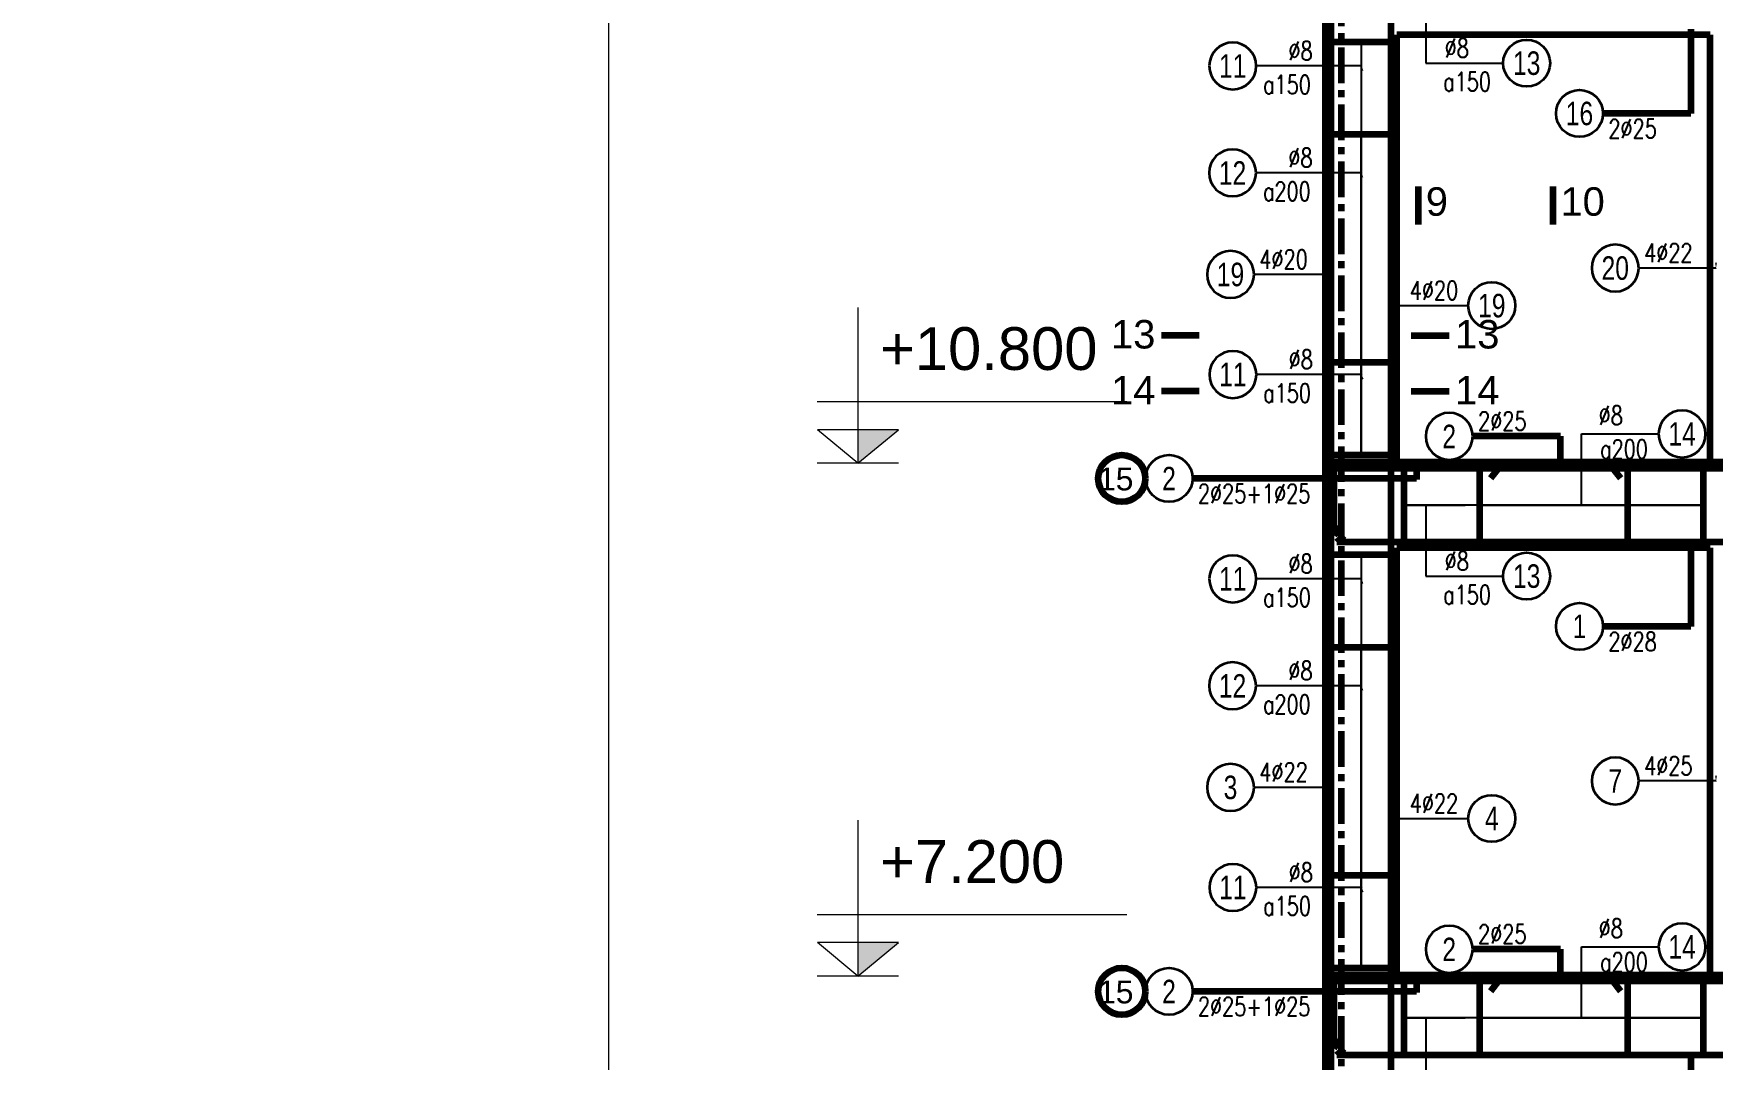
# Model space of a CAD drawing. Header units: millimetres. Extents: x 0 to 8478784, y 0 to 684185.
# Drawn here: x 3852944 to 3867670, y 359277 to 368277 of the extents above; entities that cross this region are included whole.
import ezdxf
from ezdxf.enums import TextEntityAlignment as Align

# ---------------------------------------------------------------- set-up
doc = ezdxf.new("R2010")
doc.units = ezdxf.units.MM
doc.header["$LTSCALE"] = 5000
doc.header["$MEASUREMENT"] = 0
doc.linetypes.add('CENTER', pattern=[2, 1.25, -0.25, 0.25, -0.25])
for name, color, linetype, lineweight in [('00-XMT.Axes', 22, 'CENTER', 15), ('00-XMT.Text', 4, 'Continuous', 20), ('02-XMT.Beams', 94, 'Continuous', 25), ('02-XMT.Beams-Text', 7, 'Continuous', 20), ('02-XMT.Reinforcement', 1, 'Continuous', 40), ('03-XMT.Stirrup', 3, 'Continuous', 25), ('NET KY HIEU', 31, 'Continuous', 20), ('net thay', 7, 'Continuous', 15), ('THEP', 1, 'Continuous', 35)]:
    doc.layers.add(name, color=color, linetype=linetype, lineweight=lineweight)
doc.styles.add('CHU THUONG', font='chhbg.shx', dxfattribs={"width": 0.8, "height": 220})
doc.styles.add('huan-vnari', font='VNARIAL.TTF', dxfattribs={"height": 300})
doc.styles.add('romans.shx', font='romans.shx', dxfattribs={"width": 0.75, "bigfont": 'vns.shx'})
doc.styles.add('S1', font='VHARIAL.TTF', dxfattribs={"height": 200})
doc.styles.add('VNARIALH', font='VHARIAL.TTF')
doc.styles.add('vnsimli 0.7', font='vnsimli.shx', dxfattribs={"width": 0.75})
doc.dimstyles.new('XMT 1-1-100', dxfattribs={"dimscale": 100, "dimtxt": 2.5, "dimasz": 1, "dimexe": 1, "dimexo": 0, "dimgap": 0.5, "dimtad": 1, "dimdec": 0, "dimzin": 0, "dimdsep": 46, "dimtxsty": 'vnsimli 0.7', "dimblk": 'ARCHTICK', "dimcen": 1.5, "dimdle": 1, "dimclrd": 8, "dimclre": 8, "dimclrt": 116, "dimadec": 0, "dimazin": 0, "dimtfac": 1, "dimtdec": 0, "dimtofl": 0, "dimtmove": 0, "dimatfit": 3, "dimfxl": 0.18, "dimtolj": 1, "dimtzin": 0, "dimarcsym": 0})

# ---------------------------------------------------------------- blocks, each defined once
blk = doc.blocks.new('cot')
at = {"layer": 'NET KY HIEU', "color": 7}
for p, q in [((0, 615), (0, 0)), ((1060, 242.6), (-160.4, 242.6)), ((0, 0), (-159.9, 132.6)), ((159.9, 132.6), (-159.9, 132.6)), ((0, 0), (159.9, 132.6))]:
    blk.add_line(p, q, dxfattribs=at)
at = {"layer": 'NET KY HIEU', "color": 1, "ltscale": 600}
blk.add_line((160.4, 0), (-160.4, 0), dxfattribs=at)
at = {"layer": 'NET KY HIEU', "ltscale": 600}
blk.add_solid([(0, 0), (0, 132.6), (159.9, 132.6)], dxfattribs=at)
at = {"layer": 'NET KY HIEU', "color": 3, "style": 'CHU THUONG', "width": 0.8}
blk.add_attdef('%%P0.000', text='', height=220, dxfattribs=at).set_placement((86.9, 452.6), align=Align.MIDDLE_LEFT)
blk = doc.blocks.new('_ArchTick')
at = {"color": 0, "linetype": 'ByBlock', "const_width": 0.15}
blk.add_lwpolyline([(-0.5, -0.5), (0.5, 0.5)], dxfattribs=at)
blk = doc.blocks.new('dk2')
at = {"color": 8}
blk.add_circle((312, 0), 312, dxfattribs=at)
at = {"layer": '00-XMT.Text', "color": 3, "style": 'romans.shx', "width": 0.75}
for tag, p in [('DK', (-678, 106)), ('KC', (-797, -372))]:
    blk.add_attdef(tag, p, '', height=250, dxfattribs=at)
at = {"layer": '00-XMT.Text', "color": 7, "style": 'VNARIALH', "width": 0.75}
blk.add_attdef('SH', text='', height=312, dxfattribs=at).set_placement((312, 0), align=Align.MIDDLE)

msp = doc.modelspace()

# ---------------------------------------------------------------- linework, layer by layer
at = {"layer": '00-XMT.Axes', "color": 8, "lineweight": 100, "ltscale": 0.05}
msp.add_line((3864414, 387655.8), (3864414, 351015.8), dxfattribs=at)
at = {"layer": '02-XMT.Beams', "color": 2, "lineweight": 100}
for p, q in [((3864276.5, 351015.8), (3864276.5, 387015.8)), ((3864901.5, 364515.8), (3864901.5, 368265.8)), ((3867651.5, 368265.8), (3864901.5, 368265.8)), ((3864901.5, 364515.8), (3864901.5, 368265.8)), ((3867651.5, 368265.8), (3864901.5, 368265.8)), ((3864901.5, 364515.8), (3864901.5, 368265.8)), ((3867651.5, 368265.8), (3864901.5, 368265.8)), ((3867651.5, 364515.8), (3867651.5, 368265.8)), ((3867651.5, 364515.8), (3867651.5, 368265.8)), ((3867651.5, 364515.8), (3867651.5, 368265.8)), ((3864851.5, 367390.8), (3864326.5, 367390.8)), ((3864851.5, 365390.8), (3864326.5, 365390.8)), ((3877301.5, 364515.8), (3864276.5, 364515.8)), ((3877301.5, 364515.8), (3864276.5, 364515.8)), ((3864851.5, 364578.2), (3864326.5, 364578.2)), ((3867651.5, 364515.8), (3864901.5, 364515.8)), ((3867651.5, 364515.8), (3864901.5, 364515.8)), ((3864901.5, 360015.8), (3864901.5, 363765.8)), ((3867651.5, 363765.8), (3864901.5, 363765.8)), ((3864901.5, 360015.8), (3864901.5, 363765.8)), ((3867651.5, 363765.8), (3864901.5, 363765.8)), ((3864901.5, 360015.8), (3864901.5, 363765.8)), ((3867651.5, 363765.8), (3864901.5, 363765.8)), ((3867651.5, 360015.8), (3867651.5, 363765.8)), ((3867651.5, 360015.8), (3867651.5, 363765.8)), ((3867651.5, 360015.8), (3867651.5, 363765.8)), ((3864851.5, 362890.8), (3864326.5, 362890.8)), ((3864851.5, 360890.8), (3864326.5, 360890.8)), ((3864851.5, 360078.2), (3864326.5, 360078.2)), ((3877301.5, 360015.8), (3864276.5, 360015.8)), ((3877301.5, 360015.8), (3864276.5, 360015.8)), ((3867651.5, 360015.8), (3864901.5, 360015.8)), ((3867651.5, 360015.8), (3864901.5, 360015.8))]:
    msp.add_line(p, q, dxfattribs=at)
at = {"layer": '02-XMT.Beams', "color": 8, "lineweight": 100}
for p, q in [((3864276.5, 364515.8), (3877301.5, 364515.8)), ((3864276.5, 360015.8), (3877301.5, 360015.8))]:
    msp.add_line(p, q, dxfattribs=at)
at = {"layer": '02-XMT.Beams', "linetype": 'Continuous', "lineweight": 15}
msp.add_lwpolyline([(3857991, 346603.5), (3857991, 388603.5), (3887691, 388603.5), (3887691, 346603.5)], close=True, dxfattribs=at)
at = {"layer": '02-XMT.Beams', "lineweight": 100}
for centre in [(3862489.7, 364374.5), (3862489.7, 359874.5)]:
    msp.add_circle(centre, 206.2, dxfattribs=at)
at = {"layer": '02-XMT.Beams-Text', "lineweight": 100}
for p, q in [((3867481.5, 368315.8), (3867481.5, 367576.5)), ((3867481.5, 367576.5), (3866710.4, 367576.5)), ((3865090.2, 366935.1), (3865090.2, 366603.2)), ((3866271.5, 366935.1), (3866271.5, 366603.2)), ((3863169, 365629.5), (3862837.8, 365629.5)), ((3865028.4, 365629.5), (3865359.6, 365629.5)), ((3863169, 365138.8), (3862837.8, 365138.8)), ((3865028.4, 365138.8), (3865359.6, 365138.8)), ((3866338.8, 364744), (3865567.7, 364744)), ((3866338.8, 364465.8), (3866338.8, 364744)), ((3865074, 364374.5), (3863109.9, 364374.5)), ((3865074, 364465.8), (3865074, 364365.9)), ((3867481.5, 363815.8), (3867481.5, 363076.5)), ((3867481.5, 363076.5), (3866710.4, 363076.5)), ((3866338.8, 360244), (3865567.7, 360244)), ((3866338.8, 359965.8), (3866338.8, 360244)), ((3865074, 359965.8), (3865074, 359865.9)), ((3865074, 359874.5), (3863109.9, 359874.5)), ((3867481.5, 359315.8), (3867481.5, 358576.5))]:
    msp.add_line(p, q, dxfattribs=at)
at = {"layer": '02-XMT.Reinforcement', "lineweight": 100}
for p, q in [((3864326.5, 351015.8), (3864326.5, 386965.8)), ((3864851.5, 351015.8), (3864851.5, 386965.8)), ((3864351.5, 363875.1), (3864351.5, 364465.8)), ((3864351.5, 364465.8), (3877251.5, 364465.8)), ((3864351.5, 363875.1), (3864351.5, 364465.8)), ((3864351.5, 364465.8), (3877251.5, 364465.8)), ((3864351.5, 363875.1), (3864351.5, 364465.8)), ((3864351.5, 364465.8), (3877251.5, 364465.8)), ((3865794.3, 364465.8), (3865724.3, 364377)), ((3866793.2, 364465.8), (3866863.2, 364377)), ((3864351.5, 363875.1), (3864402.8, 363948.9)), ((3864351.5, 363875.1), (3864402.8, 363948.9)), ((3864351.5, 363875.1), (3864402.8, 363948.9)), ((3864376.5, 363815.8), (3864439.6, 363874.5)), ((3864376.5, 363815.8), (3864439.6, 363874.5)), ((3864376.5, 363815.8), (3864439.6, 363874.5)), ((3877201.5, 363815.8), (3864376.5, 363815.8)), ((3877201.5, 363815.8), (3864376.5, 363815.8)), ((3877201.5, 363815.8), (3864376.5, 363815.8)), ((3864326.5, 351015.8), (3864326.5, 360015.8)), ((3864351.5, 359375.1), (3864351.5, 359965.8)), ((3864351.5, 359965.8), (3877251.5, 359965.8)), ((3864351.5, 359375.1), (3864351.5, 359965.8)), ((3864351.5, 359965.8), (3877251.5, 359965.8)), ((3864351.5, 359375.1), (3864351.5, 359965.8)), ((3864351.5, 359965.8), (3877251.5, 359965.8)), ((3864851.5, 351015.8), (3864851.5, 360015.8)), ((3865794.3, 359965.8), (3865724.3, 359877)), ((3866793.2, 359965.8), (3866863.2, 359877)), ((3864351.5, 359375.1), (3864402.8, 359448.9)), ((3864351.5, 359375.1), (3864402.8, 359448.9)), ((3864351.5, 359375.1), (3864402.8, 359448.9)), ((3864376.5, 359315.8), (3864439.6, 359374.5)), ((3864376.5, 359315.8), (3864439.6, 359374.5)), ((3864376.5, 359315.8), (3864439.6, 359374.5)), ((3877201.5, 359315.8), (3864376.5, 359315.8)), ((3877201.5, 359315.8), (3864376.5, 359315.8)), ((3877201.5, 359315.8), (3864376.5, 359315.8))]:
    msp.add_line(p, q, dxfattribs=at)
at = {"layer": '03-XMT.Stirrup', "lineweight": 100}
for p, q in [((3864851.5, 368203.2), (3864326.5, 368203.2)), ((3864964, 364465.8), (3864964, 363815.8)), ((3865626.5, 364465.8), (3865626.5, 363815.8)), ((3866926.5, 364465.8), (3866926.5, 363815.8)), ((3867589, 364465.8), (3867589, 363815.8)), ((3864851.5, 363703.2), (3864326.5, 363703.2)), ((3864964, 359965.8), (3864964, 359315.8)), ((3865626.5, 359965.8), (3865626.5, 359315.8)), ((3866926.5, 359965.8), (3866926.5, 359315.8)), ((3867589, 359965.8), (3867589, 359315.8))]:
    msp.add_line(p, q, dxfattribs=at)
at = {"layer": 'net thay', "linetype": 'CENTER', "lineweight": 15}
msp.add_circle((3911642, 421190.5), 262994, dxfattribs=at)

# ---------------------------------------------------------------- block references
at = {"layer": '02-XMT.Beams-Text', "lineweight": 100, "xscale": 46.875, "yscale": 46.875, "zscale": 46.875}
for p, rotation in [((3865074, 364465.8), 90), ((3866338.8, 364465.8), 270), ((3867481.5, 363815.8), 90), ((3865074, 359965.8), 90), ((3866338.8, 359965.8), 270), ((3867481.5, 359315.8), 90)]:
    msp.add_blockref('_ArchTick', p, dxfattribs=dict(at, rotation=rotation))
at = {"layer": 'NET KY HIEU', "linetype": 'Continuous'}
ref = msp.add_blockref('cot', (3860175, 364507), dxfattribs=dict(at, xscale=2.224530621897429, yscale=2.22453062175191, zscale=2.224530621771855))
ref.add_attrib('%%P0.000', '+10.800', dxfattribs={"color": 3, "height": 375, "style": 'huan-vnari'}).set_placement((3860368.3, 365513.8), align=Align.MIDDLE_LEFT)
ref = msp.add_blockref('cot', (3860175, 360007), dxfattribs=dict(at, xscale=2.224530621897429, yscale=2.22453062175191, zscale=2.224530621771855))
ref.add_attrib('%%P0.000', '+7.200', dxfattribs={"color": 3, "height": 375, "style": 'huan-vnari'}).set_placement((3860368.3, 361013.8), align=Align.MIDDLE_LEFT)
at = {"layer": 'THEP'}
ref = msp.add_blockref('dk2', (3863668.5, 367992.9), dxfattribs=dict(at, xscale=-0.6599981253966689, yscale=0.6599981250183191, zscale=0.659998125))
ref.add_attrib('SH', '11', dxfattribs={"layer": '00-XMT.Text', "color": 7, "height": 206.25, "rotation": 360, "style": 'VNARIALH', "width": 0.75}).set_placement((3863462.2, 367992.9), align=Align.MIDDLE)
ref.add_attrib('DK', '%%c8', (3863951.6, 368043.6), dxfattribs={"layer": '00-XMT.Text', "color": 3, "height": 165, "rotation": 360, "style": 'romans.shx', "width": 0.75})
ref.add_attrib('KC', 'a150', (3863728.8, 367747.7), dxfattribs={"layer": '00-XMT.Text', "color": 3, "height": 165, "rotation": 360, "style": 'romans.shx', "width": 0.75})
ref = msp.add_blockref('dk2', (3865834.8, 368017.8), dxfattribs=dict(at, xscale=0.6599981251638383, yscale=0.6599981250183191, zscale=0.659998125))
ref.add_attrib('SH', '13', dxfattribs={"layer": '00-XMT.Text', "color": 7, "height": 206.25, "style": 'VNARIALH', "width": 0.75}).set_placement((3866041.1, 368017.8), align=Align.MIDDLE)
ref.add_attrib('DK', '%%c8', (3865321.8, 368068.4), dxfattribs={"layer": '00-XMT.Text', "color": 3, "height": 165, "style": 'romans.shx', "width": 0.75})
ref.add_attrib('KC', 'a150', (3865308.9, 367772.5), dxfattribs={"layer": '00-XMT.Text', "color": 3, "height": 165, "style": 'romans.shx', "width": 0.75})
ref = msp.add_blockref('dk2', (3866710.4, 367576.5), dxfattribs=dict(at, xscale=0.6599981253966689, yscale=0.6599981250183191, zscale=0.659998125, rotation=180))
ref.add_attrib('SH', '16', dxfattribs={"layer": '00-XMT.Text', "color": 7, "height": 206.25, "style": 'VNARIALH', "width": 0.75}).set_placement((3866504.2, 367576.5), align=Align.MIDDLE)
ref.add_attrib('DK', '2%%c25', (3866757.9, 367360.9), dxfattribs={"layer": '00-XMT.Text', "color": 3, "height": 165, "style": 'romans.shx', "width": 0.75})
ref = msp.add_blockref('dk2', (3863667.2, 367055.7), dxfattribs=dict(at, xscale=-0.6599981253966689, yscale=0.6599981250183191, zscale=0.659998125))
ref.add_attrib('SH', '12', dxfattribs={"layer": '00-XMT.Text', "color": 7, "height": 206.25, "rotation": 360, "style": 'VNARIALH', "width": 0.75}).set_placement((3863461, 367055.7), align=Align.MIDDLE)
ref.add_attrib('DK', '%%c8', (3863950.4, 367106.4), dxfattribs={"layer": '00-XMT.Text', "color": 3, "height": 165, "rotation": 360, "style": 'romans.shx', "width": 0.75})
ref.add_attrib('KC', 'a200', (3863727.6, 366810.5), dxfattribs={"layer": '00-XMT.Text', "color": 3, "height": 165, "rotation": 360, "style": 'romans.shx', "width": 0.75})
ref = msp.add_blockref('dk2', (3867024.2, 366220.3), dxfattribs=dict(at, xscale=-0.6599981253966689, yscale=0.6599981250183191, zscale=0.659998125))
ref.add_attrib('SH', '20', dxfattribs={"layer": '00-XMT.Text', "color": 7, "height": 206.25, "style": 'VNARIALH', "width": 0.75}).set_placement((3866817.9, 366220.3), align=Align.MIDDLE)
ref.add_attrib('DK', '4%%c22', (3867071.6, 366270.9), dxfattribs={"layer": '00-XMT.Text', "color": 3, "height": 165, "style": 'romans.shx', "width": 0.75})
ref = msp.add_blockref('dk2', (3863649.2, 366164), dxfattribs=dict(at, xscale=-0.6599981253966689, yscale=0.6599981250183191, zscale=0.659998125))
ref.add_attrib('SH', '19', dxfattribs={"layer": '00-XMT.Text', "color": 7, "height": 206.25, "style": 'VNARIALH', "width": 0.75}).set_placement((3863442.9, 366164), align=Align.MIDDLE)
ref.add_attrib('DK', '4%%c20', (3863696.6, 366214.7), dxfattribs={"layer": '00-XMT.Text', "color": 3, "height": 165, "style": 'romans.shx', "width": 0.75})
ref = msp.add_blockref('dk2', (3865528.8, 365890.8), dxfattribs=dict(at, xscale=0.6599981251638383, yscale=0.6599981250183191, zscale=0.659998125))
ref.add_attrib('SH', '19', dxfattribs={"layer": '00-XMT.Text', "color": 7, "height": 206.25, "style": 'VNARIALH', "width": 0.75}).set_placement((3865735.1, 365890.8), align=Align.MIDDLE)
ref.add_attrib('DK', '4%%c20', (3865015.8, 365941.5), dxfattribs={"layer": '00-XMT.Text', "color": 3, "height": 165, "style": 'romans.shx', "width": 0.75})
ref = msp.add_blockref('dk2', (3863669.7, 365285.8), dxfattribs=dict(at, xscale=-0.6599981253966689, yscale=0.6599981250183191, zscale=0.659998125))
ref.add_attrib('SH', '11', dxfattribs={"layer": '00-XMT.Text', "color": 7, "height": 206.25, "style": 'VNARIALH', "width": 0.75}).set_placement((3863463.5, 365285.8), align=Align.MIDDLE)
ref.add_attrib('DK', '%%c8', (3863952.9, 365336.4), dxfattribs={"layer": '00-XMT.Text', "color": 3, "height": 165, "style": 'romans.shx', "width": 0.75})
ref.add_attrib('KC', 'a150', (3863730.1, 365040.5), dxfattribs={"layer": '00-XMT.Text', "color": 3, "height": 165, "style": 'romans.shx', "width": 0.75})
ref = msp.add_blockref('dk2', (3865567.7, 364744), dxfattribs=dict(at, xscale=-0.6599981253966689, yscale=0.6599981250183191, zscale=0.659998125))
ref.add_attrib('SH', '2', dxfattribs={"layer": '00-XMT.Text', "color": 7, "height": 206.2, "style": 'VNARIALH', "width": 0.75}).set_placement((3865361.4, 364744), align=Align.MIDDLE)
ref.add_attrib('DK', '2%%c25', (3865615.1, 364794.6), dxfattribs={"layer": '00-XMT.Text', "color": 3, "height": 165, "style": 'romans.shx', "width": 0.75})
ref = msp.add_blockref('dk2', (3867198.1, 364764.8), dxfattribs=dict(at, xscale=-0.6599981253966689, yscale=0.659998125047423, zscale=0.659998125, rotation=180))
ref.add_attrib('SH', '14', dxfattribs={"layer": '00-XMT.Text', "color": 7, "height": 206.25, "style": 'VNARIALH', "width": 0.75}).set_placement((3867404.3, 364764.8), align=Align.MIDDLE)
ref.add_attrib('DK', 'a200', (3866685.1, 364549.1), dxfattribs={"layer": '00-XMT.Text', "color": 3, "height": 165, "style": 'romans.shx', "width": 0.75})
ref.add_attrib('KC', '%%c8', (3866672.2, 364845), dxfattribs={"layer": '00-XMT.Text', "color": 3, "height": 165, "style": 'romans.shx', "width": 0.75})
ref = msp.add_blockref('dk2', (3863109.9, 364374.5), dxfattribs=dict(at, xscale=0.6599981253966689, yscale=0.659998125047423, zscale=0.659998125, rotation=180))
ref.add_attrib('SH', '2', dxfattribs={"layer": '00-XMT.Text', "color": 7, "height": 206.2, "style": 'VNARIALH', "width": 0.75}).set_placement((3862903.7, 364374.5), align=Align.MIDDLE)
ref.add_attrib('DK', '2%%c25+1%%c25', (3863157.4, 364158.9), dxfattribs={"layer": '00-XMT.Text', "color": 3, "height": 165, "style": 'romans.shx', "width": 0.75})
ref = msp.add_blockref('dk2', (3863668.5, 363492.9), dxfattribs=dict(at, xscale=-0.6599981253966689, yscale=0.6599981250183191, zscale=0.659998125))
ref.add_attrib('SH', '11', dxfattribs={"layer": '00-XMT.Text', "color": 7, "height": 206.25, "rotation": 360, "style": 'VNARIALH', "width": 0.75}).set_placement((3863462.2, 363492.9), align=Align.MIDDLE)
ref.add_attrib('DK', '%%c8', (3863951.6, 363543.6), dxfattribs={"layer": '00-XMT.Text', "color": 3, "height": 165, "rotation": 360, "style": 'romans.shx', "width": 0.75})
ref.add_attrib('KC', 'a150', (3863728.8, 363247.7), dxfattribs={"layer": '00-XMT.Text', "color": 3, "height": 165, "rotation": 360, "style": 'romans.shx', "width": 0.75})
ref = msp.add_blockref('dk2', (3865834.8, 363517.8), dxfattribs=dict(at, xscale=0.6599981251638383, yscale=0.6599981250183191, zscale=0.659998125))
ref.add_attrib('SH', '13', dxfattribs={"layer": '00-XMT.Text', "color": 7, "height": 206.25, "style": 'VNARIALH', "width": 0.75}).set_placement((3866041.1, 363517.8), align=Align.MIDDLE)
ref.add_attrib('DK', '%%c8', (3865321.8, 363568.4), dxfattribs={"layer": '00-XMT.Text', "color": 3, "height": 165, "style": 'romans.shx', "width": 0.75})
ref.add_attrib('KC', 'a150', (3865308.9, 363272.5), dxfattribs={"layer": '00-XMT.Text', "color": 3, "height": 165, "style": 'romans.shx', "width": 0.75})
ref = msp.add_blockref('dk2', (3866710.4, 363076.5), dxfattribs=dict(at, xscale=0.6599981253966689, yscale=0.6599981250183191, zscale=0.659998125, rotation=180))
ref.add_attrib('SH', '1', dxfattribs={"layer": '00-XMT.Text', "color": 7, "height": 206.2, "style": 'VNARIALH', "width": 0.75}).set_placement((3866504.2, 363076.5), align=Align.MIDDLE)
ref.add_attrib('DK', '2%%c28', (3866757.9, 362860.9), dxfattribs={"layer": '00-XMT.Text', "color": 3, "height": 165, "style": 'romans.shx', "width": 0.75})
ref = msp.add_blockref('dk2', (3863667.2, 362555.7), dxfattribs=dict(at, xscale=-0.6599981253966689, yscale=0.6599981250183191, zscale=0.659998125))
ref.add_attrib('SH', '12', dxfattribs={"layer": '00-XMT.Text', "color": 7, "height": 206.25, "rotation": 360, "style": 'VNARIALH', "width": 0.75}).set_placement((3863461, 362555.7), align=Align.MIDDLE)
ref.add_attrib('DK', '%%c8', (3863950.4, 362606.4), dxfattribs={"layer": '00-XMT.Text', "color": 3, "height": 165, "rotation": 360, "style": 'romans.shx', "width": 0.75})
ref.add_attrib('KC', 'a200', (3863727.6, 362310.5), dxfattribs={"layer": '00-XMT.Text', "color": 3, "height": 165, "rotation": 360, "style": 'romans.shx', "width": 0.75})
ref = msp.add_blockref('dk2', (3863649.2, 361664), dxfattribs=dict(at, xscale=-0.6599981253966689, yscale=0.6599981250183191, zscale=0.659998125))
ref.add_attrib('SH', '3', dxfattribs={"layer": '00-XMT.Text', "color": 7, "height": 206.2, "style": 'VNARIALH', "width": 0.75}).set_placement((3863442.9, 361664), align=Align.MIDDLE)
ref.add_attrib('DK', '4%%c22', (3863696.6, 361714.7), dxfattribs={"layer": '00-XMT.Text', "color": 3, "height": 165, "style": 'romans.shx', "width": 0.75})
ref = msp.add_blockref('dk2', (3867024.2, 361720.3), dxfattribs=dict(at, xscale=-0.6599981253966689, yscale=0.6599981250183191, zscale=0.659998125))
ref.add_attrib('SH', '7', dxfattribs={"layer": '00-XMT.Text', "color": 7, "height": 206.2, "style": 'VNARIALH', "width": 0.75}).set_placement((3866817.9, 361720.3), align=Align.MIDDLE)
ref.add_attrib('DK', '4%%c25', (3867071.6, 361770.9), dxfattribs={"layer": '00-XMT.Text', "color": 3, "height": 165, "style": 'romans.shx', "width": 0.75})
ref = msp.add_blockref('dk2', (3865528.8, 361390.8), dxfattribs=dict(at, xscale=0.6599981251638383, yscale=0.6599981250183191, zscale=0.659998125))
ref.add_attrib('SH', '4', dxfattribs={"layer": '00-XMT.Text', "color": 7, "height": 206.2, "style": 'VNARIALH', "width": 0.75}).set_placement((3865735.1, 361390.8), align=Align.MIDDLE)
ref.add_attrib('DK', '4%%c22', (3865015.8, 361441.5), dxfattribs={"layer": '00-XMT.Text', "color": 3, "height": 165, "style": 'romans.shx', "width": 0.75})
ref = msp.add_blockref('dk2', (3863669.7, 360785.8), dxfattribs=dict(at, xscale=-0.6599981253966689, yscale=0.6599981250183191, zscale=0.659998125))
ref.add_attrib('SH', '11', dxfattribs={"layer": '00-XMT.Text', "color": 7, "height": 206.25, "style": 'VNARIALH', "width": 0.75}).set_placement((3863463.5, 360785.8), align=Align.MIDDLE)
ref.add_attrib('DK', '%%c8', (3863952.9, 360836.4), dxfattribs={"layer": '00-XMT.Text', "color": 3, "height": 165, "style": 'romans.shx', "width": 0.75})
ref.add_attrib('KC', 'a150', (3863730.1, 360540.5), dxfattribs={"layer": '00-XMT.Text', "color": 3, "height": 165, "style": 'romans.shx', "width": 0.75})
ref = msp.add_blockref('dk2', (3867198.1, 360264.8), dxfattribs=dict(at, xscale=-0.6599981253966689, yscale=0.659998125047423, zscale=0.659998125, rotation=180))
ref.add_attrib('SH', '14', dxfattribs={"layer": '00-XMT.Text', "color": 7, "height": 206.25, "style": 'VNARIALH', "width": 0.75}).set_placement((3867404.3, 360264.8), align=Align.MIDDLE)
ref.add_attrib('DK', 'a200', (3866685.1, 360049.1), dxfattribs={"layer": '00-XMT.Text', "color": 3, "height": 165, "style": 'romans.shx', "width": 0.75})
ref.add_attrib('KC', '%%c8', (3866672.2, 360345), dxfattribs={"layer": '00-XMT.Text', "color": 3, "height": 165, "style": 'romans.shx', "width": 0.75})
ref = msp.add_blockref('dk2', (3865567.7, 360244), dxfattribs=dict(at, xscale=-0.6599981253966689, yscale=0.6599981250183191, zscale=0.659998125))
ref.add_attrib('SH', '2', dxfattribs={"layer": '00-XMT.Text', "color": 7, "height": 206.2, "style": 'VNARIALH', "width": 0.75}).set_placement((3865361.4, 360244), align=Align.MIDDLE)
ref.add_attrib('DK', '2%%c25', (3865615.1, 360294.6), dxfattribs={"layer": '00-XMT.Text', "color": 3, "height": 165, "style": 'romans.shx', "width": 0.75})
ref = msp.add_blockref('dk2', (3863109.9, 359874.5), dxfattribs=dict(at, xscale=0.6599981253966689, yscale=0.659998125047423, zscale=0.659998125, rotation=180))
ref.add_attrib('SH', '2', dxfattribs={"layer": '00-XMT.Text', "color": 7, "height": 206.2, "style": 'VNARIALH', "width": 0.75}).set_placement((3862903.7, 359874.5), align=Align.MIDDLE)
ref.add_attrib('DK', '2%%c25+1%%c25', (3863157.4, 359658.9), dxfattribs={"layer": '00-XMT.Text', "color": 3, "height": 165, "style": 'romans.shx', "width": 0.75})

# ---------------------------------------------------------------- texts
at = {"layer": '02-XMT.Beams', "lineweight": 100, "char_height": 200, "width": 165.5, "attachment_point": 9, "style": 'S1'}
for insert in [(3862591.7, 364266.5), (3862591.7, 359766.5)]:
    msp.add_mtext('15', dxfattribs=dict(at, insert=insert))
at = {"layer": '02-XMT.Beams-Text', "lineweight": 100, "char_height": 250, "style": 'S1'}
for s, insert, width, attachment_point in [('9', (3865156.5, 366928.9), 232.5, 1), ('10', (3866337.8, 366928.9), 232.5, 1), ('13', (3862784, 365764.5), 351.25, 3), ('13', (3865413.4, 365764.5), 351.25, 1), ('14', (3862784, 365273.8), 351.25, 3), ('14', (3865413.4, 365273.8), 351.25, 1)]:
    msp.add_mtext(s, dxfattribs=dict(at, insert=insert, width=width, attachment_point=attachment_point))

# ---------------------------------------------------------------- leaders
at = {"layer": '02-XMT.Beams', "lineweight": 100}
for points, override in [([(3865157.5, 368640.8), (3865157.5, 368017.8), (3865834.8, 368017.8)], {"dimasz": 0.5, "dimgap": 0.5, "dimtad": 0}), ([(3864589, 368203.2), (3864589, 364578.2)], {"dimasz": 0.5, "dimtad": 0, "dimldrblk": 'ArchTick'}), ([(3864588.4, 368000), (3864590.2, 367992.9), (3863668.5, 367992.9)], {"dimasz": 0.5, "dimgap": 0.5, "dimtad": 0}), ([(3864589, 367390.8), (3864589, 365390.8)], {"dimasz": 0.5, "dimtad": 0, "dimldrblk": 'ArchTick'}), ([(3864589, 365390.8), (3864589, 367390.8)], {"dimasz": 0.5, "dimtad": 0, "dimldrblk": 'ArchTick'}), ([(3864587.1, 367062.8), (3864589, 367055.7), (3863667.2, 367055.7)], {"dimasz": 0.5, "dimgap": 0.5, "dimtad": 0}), ([(3867701.5, 366217), (3867701.5, 366220.3), (3867024.2, 366220.3)], {"dimasz": 0.5, "dimgap": 0.5, "dimtad": 0}), ([(3864326.5, 366160.8), (3864326.5, 366164), (3863649.2, 366164)], {"dimasz": 0.5, "dimgap": 0.5, "dimtad": 0}), ([(3864851.5, 365887.5), (3864851.5, 365890.8), (3865528.8, 365890.8)], {"dimasz": 0.5, "dimgap": 0.5, "dimtad": 0}), ([(3864589, 364578.2), (3864589, 365390.8)], {"dimasz": 0.5, "dimtad": 0, "dimldrblk": 'ArchTick'}), ([(3864589.6, 365292.8), (3864591.5, 365285.8), (3863669.7, 365285.8)], {"dimasz": 0.5, "dimgap": 0.5, "dimtad": 0}), ([(3866520.8, 364141.8), (3866520.8, 364764.8), (3867198.1, 364764.8)], {"dimasz": 0.5, "dimgap": 0.5, "dimtad": 0}), ([(3864964, 364140.8), (3865501.5, 364140.8)], {"dimasz": 0.5, "dimtad": 0, "dimldrblk": 'ArchTick'}), ([(3865626.5, 364140.8), (3864964, 364140.8)], {"dimasz": 0.5, "dimtad": 0, "dimldrblk": 'ArchTick'}), ([(3865157.5, 364140.8), (3865157.5, 363517.8), (3865834.8, 363517.8)], {"dimasz": 0.5, "dimgap": 0.5, "dimtad": 0}), ([(3865626.5, 364140.8), (3866926.5, 364140.8), (3867589, 364140.8)], {"dimasz": 0.5, "dimtad": 0, "dimldrblk": 'ArchTick'}), ([(3866926.5, 364140.8), (3865626.5, 364140.8)], {"dimasz": 0.5, "dimtad": 0, "dimldrblk": 'ArchTick'}), ([(3867589, 364140.8), (3866926.5, 364140.8)], {"dimasz": 0.5, "dimtad": 0, "dimldrblk": 'ArchTick'}), ([(3864589, 363703.2), (3864589, 360078.2)], {"dimasz": 0.5, "dimtad": 0, "dimldrblk": 'ArchTick'}), ([(3864588.4, 363500), (3864590.2, 363492.9), (3863668.5, 363492.9)], {"dimasz": 0.5, "dimgap": 0.5, "dimtad": 0}), ([(3864589, 362890.8), (3864589, 360890.8)], {"dimasz": 0.5, "dimtad": 0, "dimldrblk": 'ArchTick'}), ([(3864589, 360890.8), (3864589, 362890.8)], {"dimasz": 0.5, "dimtad": 0, "dimldrblk": 'ArchTick'}), ([(3864587.1, 362562.8), (3864589, 362555.7), (3863667.2, 362555.7)], {"dimasz": 0.5, "dimgap": 0.5, "dimtad": 0}), ([(3864326.5, 361660.8), (3864326.5, 361664), (3863649.2, 361664)], {"dimasz": 0.5, "dimgap": 0.5, "dimtad": 0}), ([(3867701.5, 361717), (3867701.5, 361720.3), (3867024.2, 361720.3)], {"dimasz": 0.5, "dimgap": 0.5, "dimtad": 0}), ([(3864851.5, 361387.5), (3864851.5, 361390.8), (3865528.8, 361390.8)], {"dimasz": 0.5, "dimgap": 0.5, "dimtad": 0}), ([(3864589.6, 360792.8), (3864591.5, 360785.8), (3863669.7, 360785.8)], {"dimasz": 0.5, "dimgap": 0.5, "dimtad": 0}), ([(3864589, 360078.2), (3864589, 360890.8)], {"dimasz": 0.5, "dimtad": 0, "dimldrblk": 'ArchTick'}), ([(3866520.8, 359641.8), (3866520.8, 360264.8), (3867198.1, 360264.8)], {"dimasz": 0.5, "dimgap": 0.5, "dimtad": 0}), ([(3864964, 359640.8), (3865501.5, 359640.8)], {"dimasz": 0.5, "dimtad": 0, "dimldrblk": 'ArchTick'}), ([(3865626.5, 359640.8), (3864964, 359640.8)], {"dimasz": 0.5, "dimtad": 0, "dimldrblk": 'ArchTick'}), ([(3865157.5, 359640.8), (3865157.5, 359017.8), (3865834.8, 359017.8)], {"dimasz": 0.5, "dimgap": 0.5, "dimtad": 0}), ([(3865626.5, 359640.8), (3866926.5, 359640.8), (3867589, 359640.8)], {"dimasz": 0.5, "dimtad": 0, "dimldrblk": 'ArchTick'}), ([(3866926.5, 359640.8), (3865626.5, 359640.8)], {"dimasz": 0.5, "dimtad": 0, "dimldrblk": 'ArchTick'}), ([(3867589, 359640.8), (3866926.5, 359640.8)], {"dimasz": 0.5, "dimtad": 0, "dimldrblk": 'ArchTick'})]:
    msp.add_leader(points, dimstyle='XMT 1-1-100', override=override, dxfattribs=at)

doc.saveas('drawing.dxf')
